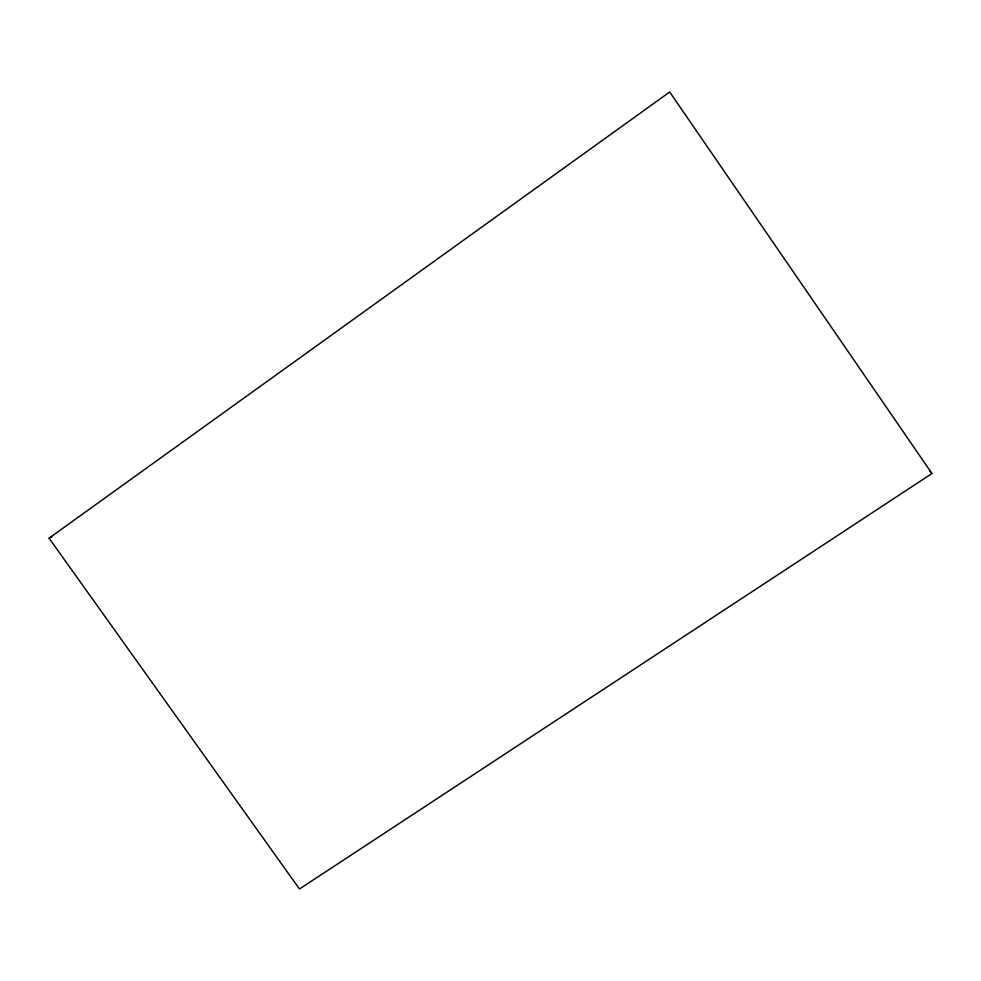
<?xml version="1.0" encoding="UTF-8"?>
<svg xmlns="http://www.w3.org/2000/svg" width="981" height="981" viewBox="0 0 981 981"><rect width="100%" height="100%" fill="white"/><g stroke="black" fill="none" stroke-linecap="round" stroke-linejoin="round"><path stroke-width="1.47" d="M49.05 538.177L669.692 91.993L931.95 473.529L299.487 889.007L49.05 538.177L51.846 536.926M929.841 471.321L931.95 473.529"/></g></svg>
